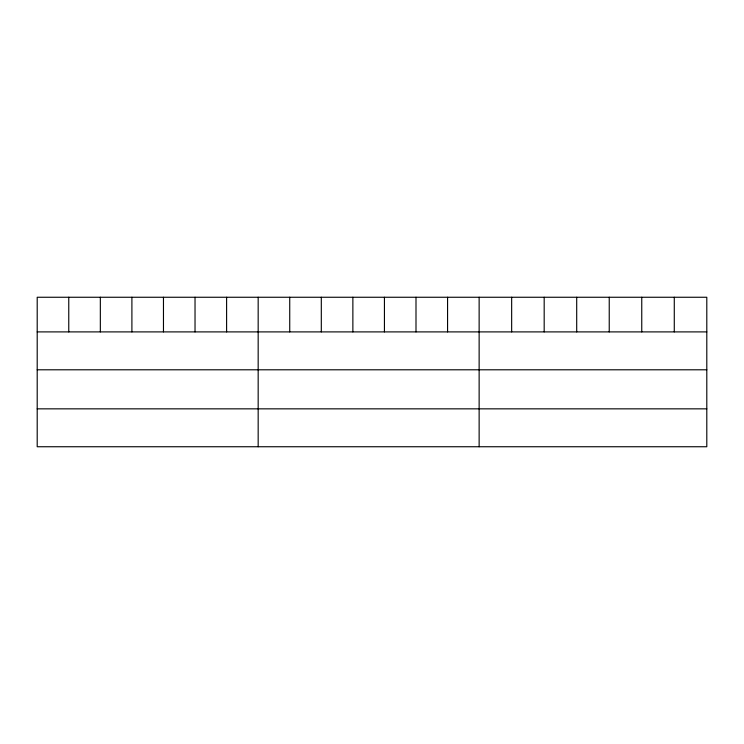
<?xml version="1.0" encoding="UTF-8"?>
<svg xmlns="http://www.w3.org/2000/svg" width="744" height="744" viewBox="0 0 744 744"><rect width="100%" height="100%" fill="white"/><g stroke="black" fill="none" stroke-linecap="round" stroke-linejoin="round"><path stroke-width="1.12" d="M706.8 331.898L706.8 446.744L37.2 446.744L37.2 297.256L706.8 297.256L706.8 331.898L37.2 331.898M37.2 369.796L706.8 369.796M37.2 408.847L706.8 408.847M674.278 297.256L674.278 331.898M641.756 297.256L641.756 331.898M609.234 297.256L609.234 331.898M576.702 297.256L576.702 331.898M544.18 297.256L544.18 331.898M511.658 297.256L511.658 331.898M479.136 297.256L479.136 446.744M447.572 297.256L447.572 331.898M415.998 297.256L415.998 331.898M384.434 297.256L384.434 331.898M352.87 297.256L352.87 331.898M321.306 297.256L321.306 331.898M289.732 297.256L289.732 331.898M258.168 297.256L258.168 446.744M226.604 297.256L226.604 331.898M195.03 297.256L195.03 331.898M163.466 297.256L163.466 331.898M131.902 297.256L131.902 331.898M100.338 297.256L100.338 331.898M68.764 297.256L68.764 331.898"/></g></svg>
